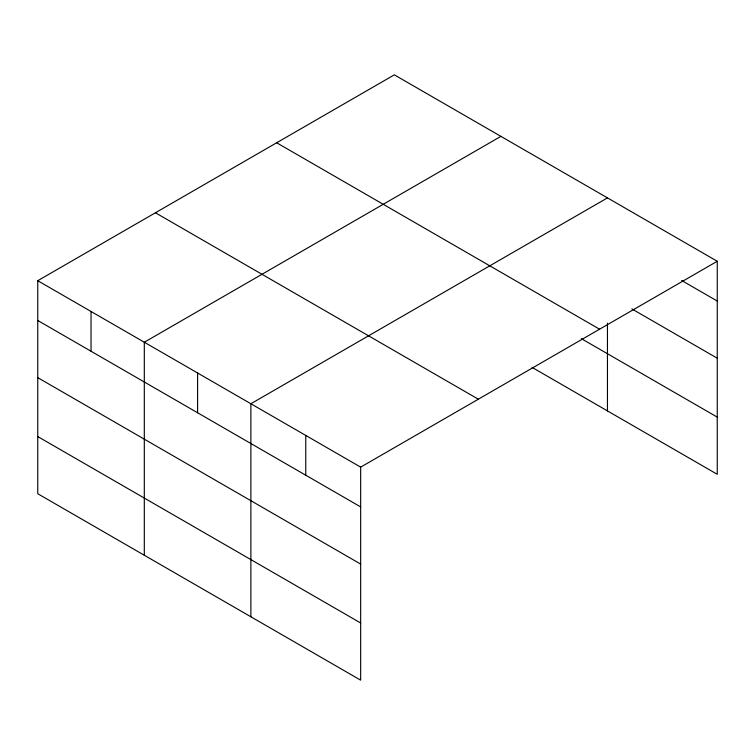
<?xml version="1.0" encoding="UTF-8"?>
<svg xmlns="http://www.w3.org/2000/svg" width="755" height="755" viewBox="0 0 755 755"><rect width="100%" height="100%" fill="white"/><g stroke="black" fill="none" stroke-linecap="round" stroke-linejoin="round"><path stroke-width="1.13" d="M717.25 261.268L394.336 74.839L37.75 280.709L37.75 493.732L360.663 680.161L360.663 467.137L717.25 261.268L717.25 474.291L532.058 367.374M500.895 136.362L144.309 342.232L144.309 555.255M607.454 197.886L250.877 403.755L250.877 616.778M681.671 280.492L717.25 301.037M631.859 308.908L717.25 358.21M276.66 142.77L599.574 329.208M581.322 338.636L717.25 417.119M155.426 212.768L478.34 399.206M37.75 280.709L360.663 467.137M37.75 320.479L360.663 506.907M37.75 377.651L360.663 564.079M37.75 436.56L360.663 622.988M607.454 323.102L607.454 410.909M305.766 435.446L305.766 475.216M197.593 372.989L197.593 412.759M91.034 311.466L91.034 351.235"/></g></svg>
